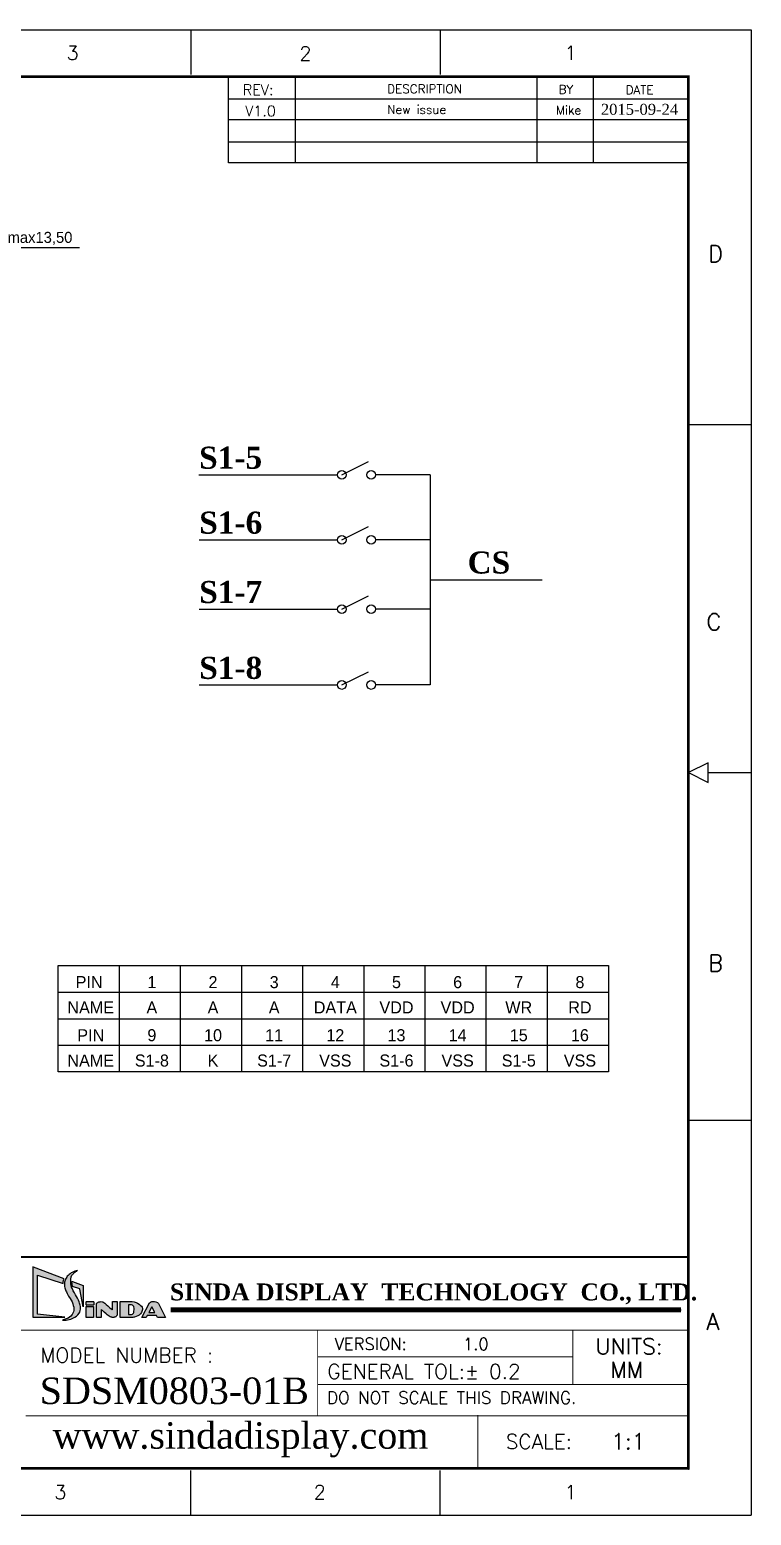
# Model space of a CAD drawing. Header units: millimetres. Extents: x 455 to 3181, y 44 to 381.
# Drawn here: x 1661.7 to 1825, y 44.5 to 381.1 of the extents above; entities that cross this region are included whole.
import ezdxf
from ezdxf.enums import TextEntityAlignment as Align

# ---------------------------------------------------------------- set-up
doc = ezdxf.new("R2010")
doc.units = ezdxf.units.MM
for name, color, linetype in [('BZ', 67, 'Continuous'), ('D', 6, 'Continuous'), ('DIM', 3, 'Continuous'), ('SPEC', 2, 'Continuous')]:
    doc.layers.add(name, color=color, linetype=linetype)
doc.styles.add('ROMANS', font='romans.shx', dxfattribs={"width": 0.8})
doc.styles.add('样式 3', font='swissek.ttf')
doc.dimstyles.new('ISO-25', dxfattribs={"dimtxt": 2.5, "dimasz": 2.5, "dimexe": 1.25, "dimexo": 0.625, "dimtad": 1, "dimzin": 1, "dimtxsty": 'Standard', "dimcen": 2.5, "dimadec": 0, "dimazin": 0, "dimtfac": 1, "dimtmove": 0, "dimatfit": 3, "dimfxl": 0, "dimarcsym": 0})

# ---------------------------------------------------------------- blocks, each defined once
blk = doc.blocks.new('*D123')
at = {"layer": 'D', "color": 0, "lineweight": -2}
for p, q in [((1639.05, 305.11), (1639.05, 332.96)), ((1641.55, 331.71), (1650.05, 331.71)), ((1652.55, 308.38), (1652.55, 332.96)), ((1652.55, 331.71), (1672.97, 331.71))]:
    blk.add_line(p, q, dxfattribs=at)
at = {"layer": 'D', "color": 0}
for points in [[(1641.55, 332.12), (1641.55, 331.29), (1639.05, 331.71)], [(1650.05, 332.12), (1650.05, 331.29), (1652.55, 331.71)]]:
    blk.add_solid(points, dxfattribs=at)
at = {"layer": 'Defpoints', "color": 0}
for p in [(1652.55, 331.71), (1652.55, 307.76), (1639.05, 304.48)]:
    blk.add_point(p, dxfattribs=at)
at = {"layer": 'D', "color": 0, "insert": (1664.01, 333.79), "char_height": 2.5, "attachment_point": 5}
blk.add_mtext('max13,50', dxfattribs=at)
blk = doc.blocks.new('log')
at = {"linetype": 'ByBlock'}
h = blk.add_hatch(color=150, dxfattribs=at)
h.paths.add_polyline_path([(836.91, 309.74), (836.91, 310.01), (836.99, 310.26), (837.06, 310.46), (837.13, 310.61), (831.48, 312.73), (831.37, 312.78), (831.37, 312.67), (831.37, 303.56), (833.18, 303.56), (837.2, 303.62), (832.26, 304.15), (832.26, 311.26)])
h.paths.add_polyline_path([(838.6, 310.08), (838.52, 310.12), (838.53, 310.05), (838.64, 309.18), (839.94, 308.78), (839.95, 308.72), (840.55, 305.49), (840.55, 309.4)])
blk.add_hatch(color=12, dxfattribs=at).paths.add_polyline_path([(838.84, 305.42), (838.85, 305.1), (838.85, 304.8), (838.8, 304.57), (838.7, 304.31), (838.56, 304.06), (838.34, 303.8), (838.06, 303.56), (837.83, 303.43), (837.66, 303.35), (837.47, 303.27), (837.29, 303.21), (837.09, 303.16), (836.92, 303.12), (836.77, 303.07), (836.87, 303.03), (837.14, 303.03), (837.28, 303.05), (837.44, 303.07), (837.7, 303.11), (837.99, 303.17), (838.34, 303.25), (838.7, 303.4), (839.03, 303.57), (839.34, 303.77), (839.59, 303.99), (839.84, 304.32), (839.94, 304.53), (840.03, 304.78), (840.08, 305.04), (840.08, 305.26), (840.06, 305.52), (840.02, 305.8), (839.93, 306.12), (839.84, 306.39), (839.72, 306.7), (839.55, 307.03), (839.38, 307.34), (839.17, 307.68), (838.96, 308.02), (838.77, 308.4), (838.6, 308.74), (838.47, 309.09), (838.37, 309.36), (838.33, 309.59), (838.3, 309.82), (838.3, 310.15), (838.3, 310.4), (838.3, 310.59), (838.34, 310.7), (838.37, 310.83), (838.4, 310.97), (838.47, 311.11), (838.53, 311.23), (838.56, 311.3), (838.66, 311.39), (838.75, 311.49), (838.86, 311.6), (838.97, 311.73), (839.09, 311.81), (839.25, 311.9), (839.4, 312.02), (839.47, 312.1), (839.53, 312.15), (839.46, 312.13), (839.03, 311.98), (838.79, 311.87), (838.58, 311.77), (838.38, 311.67), (838.27, 311.57), (838.17, 311.5), (838.04, 311.38), (837.91, 311.27), (837.81, 311.18), (837.65, 311.06), (837.59, 310.92), (837.45, 310.73), (837.36, 310.53), (837.26, 310.31), (837.22, 310.15), (837.18, 309.98), (837.18, 309.73), (837.18, 309.46), (837.19, 309.16), (837.23, 308.95), (837.29, 308.79), (837.35, 308.61), (837.41, 308.41), (837.51, 308.19), (837.63, 307.94), (837.75, 307.66), (837.91, 307.42), (838.19, 307.02), (838.54, 306.39), (838.69, 306.02), (838.77, 305.7)])
h = blk.add_hatch(color=12, dxfattribs=at)
h.paths.add_polyline_path([(848.87, 305.86), (848.87, 304.05), (849.38, 304.05), (849.58, 304.14), (849.73, 304.29), (849.81, 304.47), (849.84, 304.7), (849.86, 304.9), (849.86, 305.09), (849.85, 305.25), (849.81, 305.45), (849.79, 305.53), (849.68, 305.68), (849.56, 305.79), (849.42, 305.86)], flags=16)
h.paths.add_polyline_path([(853.11, 305.46), (852.56, 304.44), (853.66, 304.44)], flags=16)
h.paths.add_polyline_path([(851.27, 303.53), (852.65, 306.18), (852.86, 306.33), (853.11, 306.43), (853.27, 306.43), (853.59, 306.43), (853.81, 306.37), (854.12, 306.25), (854.3, 306.08), (854.42, 305.85), (854.54, 305.62), (854.68, 305.36), (855.62, 303.53), (854.15, 303.53), (853.94, 303.9), (852.27, 303.9), (852.08, 303.53)])
h.paths.add_polyline_path([(847.34, 303.53), (847.34, 306.43), (849.53, 306.43), (849.85, 306.37), (850.06, 306.32), (850.27, 306.24), (850.5, 306.13), (850.77, 305.99), (850.99, 305.81), (851.2, 305.61), (851.32, 305.41), (851.37, 305.19), (851.38, 305.02), (851.35, 304.8), (851.3, 304.61), (851.2, 304.42), (851.01, 304.19), (850.77, 303.98), (850.54, 303.86), (850.23, 303.69), (849.96, 303.59), (849.79, 303.56), (849.64, 303.53)])
edge = h.paths.add_edge_path()
edge.add_line((841.16, 305.54), (842.41, 305.54))
edge.add_arc((842.41, 305.49), 0.05, 0, 90, ccw=False)
edge.add_line((842.46, 305.49), (842.46, 303.58))
edge.add_arc((842.41, 303.58), 0.05, 270, 360, ccw=False)
edge.add_line((842.41, 303.53), (841.16, 303.53))
edge.add_arc((841.16, 303.58), 0.05, 180, 270, ccw=False)
edge.add_line((841.11, 303.58), (841.11, 305.49))
edge.add_arc((841.16, 305.49), 0.05, 90, 180, ccw=False)
h.paths.add_polyline_path([(845.9, 304.93), (845.9, 306.43), (846.77, 306.43), (846.77, 303.94), (846.67, 303.82), (846.57, 303.73), (846.52, 303.68), (846.45, 303.63), (846.33, 303.61), (846.23, 303.57), (846.17, 303.55), (846.13, 303.55), (846.06, 303.53), (845.99, 303.53), (845.89, 303.55), (845.81, 303.57), (845.76, 303.58), (845.67, 303.61), (845.51, 303.66), (845.29, 303.77), (845.14, 303.88), (844.94, 304.03), (844.74, 304.17), (844.41, 304.49), (844.21, 304.68), (844.07, 304.81), (843.99, 304.89), (843.88, 304.97), (843.88, 303.53), (842.99, 303.53), (842.99, 306), (843.02, 306.09), (843.09, 306.16), (843.13, 306.21), (843.22, 306.28), (843.31, 306.33), (843.4, 306.37), (843.49, 306.39), (843.57, 306.4), (843.67, 306.42), (843.87, 306.44), (844.04, 306.42), (844.18, 306.37), (844.34, 306.28), (844.53, 306.14), (844.79, 305.92), (845.09, 305.66), (845.46, 305.32), (845.7, 305.1), (845.86, 304.97)])
edge = h.paths.add_edge_path()
edge.add_arc((841.16, 305.83), 0.05, 180, 270)
edge.add_line((841.16, 305.78), (842.44, 305.78))
edge.add_arc((842.44, 305.83), 0.05, 270, 360)
edge.add_line((842.49, 305.83), (842.49, 306.38))
edge.add_arc((842.44, 306.38), 0.05, 0, 90)
edge.add_line((842.44, 306.43), (841.16, 306.43))
edge.add_arc((841.16, 306.38), 0.05, 90, 180)
edge.add_line((841.11, 306.38), (841.11, 305.83))
at = {"color": 12, "linetype": 'ByBlock'}
for p, q in [((841.11, 305.83), (841.11, 306.38)), ((841.16, 306.43), (842.44, 306.43)), ((842.44, 305.78), (841.16, 305.78)), ((842.49, 306.38), (842.49, 305.83))]:
    blk.add_line(p, q, dxfattribs=at)
at = {"color": 140, "linetype": 'ByBlock'}
for points in [[(831.37, 312.67), (831.37, 303.56), (833.18, 303.56), (837.2, 303.62), (832.26, 304.15), (832.26, 311.26), (836.91, 309.74), (836.91, 310.01), (836.99, 310.26), (837.06, 310.46), (837.13, 310.61), (831.48, 312.73), (831.37, 312.78), (831.37, 312.67)], [(838.6, 310.08), (840.55, 309.4), (840.55, 305.49), (839.95, 308.72), (839.94, 308.78), (838.64, 309.18), (838.53, 310.05), (838.52, 310.12), (838.6, 310.08), (838.6, 310.08)]]:
    blk.add_lwpolyline(points, dxfattribs=at)
at = {"color": 12, "linetype": 'ByBlock'}
for points in [[(839.46, 312.13), (839.03, 311.98), (838.79, 311.87), (838.58, 311.77), (838.38, 311.67), (838.27, 311.57), (838.17, 311.5), (838.04, 311.38), (837.91, 311.27), (837.81, 311.18), (837.65, 311.06), (837.59, 310.92), (837.45, 310.73), (837.36, 310.53), (837.26, 310.31), (837.22, 310.15), (837.18, 309.98), (837.18, 309.73), (837.18, 309.46), (837.19, 309.16), (837.23, 308.95), (837.29, 308.79), (837.35, 308.61), (837.41, 308.41), (837.51, 308.19), (837.63, 307.94), (837.75, 307.66), (837.91, 307.42), (838.19, 307.02), (838.54, 306.39), (838.69, 306.02), (838.77, 305.7), (838.84, 305.42), (838.85, 305.1), (838.85, 304.8), (838.8, 304.57), (838.7, 304.31), (838.56, 304.06), (838.34, 303.8), (838.06, 303.56), (837.83, 303.43), (837.66, 303.35), (837.47, 303.27), (837.29, 303.21), (837.09, 303.16), (836.92, 303.12), (836.77, 303.07), (836.87, 303.03), (837.14, 303.03), (837.28, 303.05), (837.44, 303.07), (837.7, 303.11), (837.99, 303.17), (838.34, 303.25), (838.7, 303.4), (839.03, 303.57), (839.34, 303.77), (839.59, 303.99), (839.84, 304.32), (839.94, 304.53), (840.03, 304.78), (840.08, 305.04), (840.08, 305.26), (840.06, 305.52), (840.02, 305.8), (839.93, 306.12), (839.84, 306.39), (839.72, 306.7), (839.55, 307.03), (839.38, 307.34), (839.17, 307.68), (838.96, 308.02), (838.77, 308.4), (838.6, 308.74), (838.47, 309.09), (838.37, 309.36), (838.33, 309.59), (838.3, 309.82), (838.3, 310.15), (838.3, 310.4), (838.3, 310.59), (838.34, 310.7), (838.37, 310.83), (838.4, 310.97), (838.47, 311.11), (838.53, 311.23), (838.56, 311.3), (838.66, 311.39), (838.75, 311.49), (838.86, 311.6), (838.97, 311.73), (839.09, 311.81), (839.25, 311.9), (839.4, 312.02), (839.46, 312.09), (839.49, 312.11), (839.53, 312.15), (839.46, 312.13)], [(842.99, 303.53), (842.99, 306), (843.02, 306.09), (843.09, 306.16), (843.13, 306.21), (843.22, 306.28), (843.31, 306.33), (843.4, 306.37), (843.49, 306.39), (843.57, 306.4), (843.67, 306.42), (843.87, 306.44), (844.04, 306.42), (844.18, 306.37), (844.34, 306.28), (844.53, 306.14), (844.79, 305.92), (845.09, 305.66), (845.46, 305.32), (845.7, 305.1), (845.86, 304.97), (845.9, 304.93)], [(845.9, 304.93), (845.9, 306.43), (846.77, 306.43), (846.77, 303.94), (846.67, 303.82), (846.57, 303.73), (846.52, 303.68), (846.45, 303.63), (846.33, 303.61), (846.23, 303.57), (846.17, 303.55), (846.13, 303.55), (846.06, 303.53), (845.99, 303.53), (845.89, 303.55), (845.81, 303.57), (845.76, 303.58), (845.67, 303.61), (845.51, 303.66), (845.29, 303.77), (845.14, 303.88), (844.94, 304.03), (844.74, 304.17), (844.41, 304.49), (844.21, 304.68), (844.07, 304.81), (843.99, 304.89), (843.88, 304.97), (843.88, 303.53), (842.99, 303.53)], [(847.34, 303.53), (847.34, 306.43), (849.53, 306.43), (849.85, 306.37), (850.06, 306.32), (850.27, 306.24), (850.5, 306.13), (850.77, 305.99), (850.99, 305.81), (851.2, 305.61), (851.32, 305.41), (851.37, 305.19), (851.38, 305.02), (851.35, 304.8), (851.3, 304.61), (851.2, 304.42), (851.01, 304.19), (850.77, 303.98), (850.54, 303.86), (850.23, 303.69), (849.96, 303.59), (849.79, 303.56), (849.64, 303.53), (847.34, 303.53)], [(848.87, 305.86), (848.87, 304.05), (849.38, 304.05), (849.58, 304.14), (849.73, 304.29), (849.81, 304.47), (849.84, 304.7), (849.86, 304.9), (849.86, 305.09), (849.85, 305.25), (849.81, 305.45), (849.79, 305.53), (849.68, 305.68), (849.56, 305.79), (849.42, 305.86), (848.87, 305.86)], [(851.27, 303.53), (852.65, 306.18), (852.86, 306.33), (853.11, 306.43), (853.27, 306.43), (853.59, 306.43), (853.81, 306.37), (854.12, 306.25), (854.3, 306.08), (854.42, 305.85), (854.54, 305.62), (854.68, 305.36), (855.62, 303.53), (854.15, 303.53), (853.94, 303.9), (852.27, 303.9), (852.08, 303.53), (851.27, 303.53)], [(853.11, 305.46), (852.56, 304.44), (853.66, 304.44), (853.11, 305.46)]]:
    blk.add_lwpolyline(points, dxfattribs=at)
blk.add_lwpolyline([(841.16, 305.54), (842.41, 305.54, -0.414214), (842.46, 305.49), (842.46, 303.58, -0.414214), (842.41, 303.53), (841.16, 303.53, -0.414214), (841.11, 303.58), (841.11, 305.49, -0.414214)], format="xyb", close=True, dxfattribs=at)
for centre, start, end in [((841.16, 306.38), 90, 180), ((841.16, 305.83), 180, 270), ((842.44, 306.38), 0, 90), ((842.44, 305.83), 270, 360)]:
    blk.add_arc(centre, 0.05, start, end, dxfattribs=at)

msp = doc.modelspace()

# ---------------------------------------------------------------- linework, layer by layer
for p, q in [((1770.873, 103.017), (1730.964, 103.017)), ((1810.783, 103.017), (1770.873, 103.017)), ((1810.783, 103.017), (1771.438, 103.017)), ((1810.783, 103.017), (1779.307, 103.017)), ((1693.592, 91.032), (1809.113, 91.032))]:
    msp.add_line(p, q)
at = {"color": 7, "lineweight": 0}
msp.add_line((1768.404, 103.017), (1810.783, 103.017), dxfattribs=at)
msp.add_line((1768.404, 103.017), (1810.783, 103.017), dxfattribs=at)
msp.add_line((1768.404, 103.017), (1810.783, 103.017), dxfattribs=at)
at = {"const_width": 1.199}
msp.add_lwpolyline([(1693.592, 91.032), (1809.113, 91.032)], dxfattribs=at)
at = {"layer": 'BZ'}
for p, q in [((1732.33, 280.226), (1738.38, 283.213)), ((1700.005, 280.226), (1731.362, 280.226)), ((1752.344, 280.226), (1739.955, 280.226)), ((1752.344, 280.226), (1752.344, 232.613)), ((1732.33, 265.51), (1738.38, 268.497)), ((1700.028, 265.51), (1731.385, 265.51)), ((1718.972, 265.51), (1731.362, 265.51)), ((1752.344, 265.51), (1739.955, 265.51)), ((1752.344, 256.419), (1777.698, 256.419)), ((1732.33, 249.795), (1738.38, 252.782)), ((1700.028, 249.795), (1731.385, 249.795)), ((1718.972, 249.795), (1731.362, 249.795)), ((1752.344, 249.795), (1739.955, 249.795)), ((1700.028, 232.613), (1731.385, 232.613)), ((1718.972, 232.613), (1731.362, 232.613)), ((1732.33, 232.613), (1738.38, 235.599)), ((1752.344, 232.613), (1739.955, 232.613))]:
    msp.add_line(p, q, dxfattribs=at)
for centre in [(1732.33, 280.226), (1738.986, 280.226), (1732.33, 265.51), (1738.986, 265.51), (1732.33, 249.795), (1738.986, 249.795), (1732.33, 232.613), (1738.986, 232.613)]:
    msp.add_circle(centre, 0.992, dxfattribs=at)
at = {"layer": 'DIM'}
for p, q in [((1668.151, 169.034), (1792.727, 169.034)), ((1668.151, 144.977), (1668.151, 169.034)), ((1681.993, 144.977), (1681.993, 169.034)), ((1695.835, 144.977), (1695.835, 169.034)), ((1709.677, 144.977), (1709.677, 169.034)), ((1723.519, 144.977), (1723.519, 169.034)), ((1737.36, 144.977), (1737.36, 169.034)), ((1751.202, 144.977), (1751.202, 169.034)), ((1765.044, 144.977), (1765.044, 169.034)), ((1778.886, 144.977), (1778.886, 169.034)), ((1792.727, 169.034), (1792.727, 144.977)), ((1668.151, 163.02), (1792.727, 163.02)), ((1668.151, 157.005), (1792.727, 157.005)), ((1668.151, 150.991), (1792.727, 150.991)), ((1792.727, 144.977), (1668.151, 144.977))]:
    msp.add_line(p, q, dxfattribs=at)
at = {"layer": 'SPEC', "color": 0}
for p, q in [((1349.001, 381.072), (1825.016, 381.072)), ((1698.12, 381.072), (1698.12, 370.893)), ((1754.623, 381.072), (1754.623, 370.893)), ((1825.016, 381.072), (1825.016, 44.487)), ((1810.783, 291.654), (1825.016, 291.654)), ((1815.277, 215.006), (1810.783, 212.759)), ((1815.277, 215.006), (1810.783, 212.759)), ((1810.783, 212.759), (1815.277, 210.511)), ((1810.783, 212.759), (1815.277, 210.511)), ((1815.277, 210.511), (1815.277, 215.006)), ((1815.277, 210.511), (1815.277, 215.006)), ((1815.277, 212.759), (1825.016, 212.759)), ((1825.016, 133.96), (1810.783, 133.96)), ((1698.12, 44.487), (1698.12, 54.666)), ((1754.623, 44.487), (1754.623, 54.666)), ((1349.001, 44.487), (1825.016, 44.487))]:
    msp.add_line(p, q, dxfattribs=at)
at = {"layer": 'SPEC', "color": 7}
for p, q in [((1706.696, 350.885), (1706.696, 370.43)), ((1706.696, 360.861), (1706.696, 370.43)), ((1721.829, 350.885), (1721.829, 370.43)), ((1721.829, 360.861), (1721.829, 370.43)), ((1776.477, 370.43), (1776.477, 350.885)), ((1789.239, 370.43), (1789.239, 350.885)), ((1810.783, 365.341), (1706.696, 365.341)), ((1810.783, 365.341), (1706.696, 365.341)), ((1810.783, 360.658), (1706.696, 360.658)), ((1810.783, 360.658), (1706.696, 360.658)), ((1810.783, 355.568), (1706.696, 355.568)), ((1810.783, 355.568), (1706.696, 355.568)), ((1810.783, 350.885), (1706.696, 350.885)), ((1810.783, 350.885), (1706.696, 350.885))]:
    msp.add_line(p, q, dxfattribs=at)
at = {"layer": 'SPEC', "color": 0}
for points, const_width in [([(1810.783, 370.43), (1360.986, 370.43), (1360.986, 55.128), (1810.783, 55.128), (1810.783, 370.43)], 0.625), ([(1598.839, 103.017), (1810.783, 103.017)], 0.401), ([(1810.783, 86.412), (1598.839, 86.412)], 0.195), ([(1726.871, 86.412), (1726.871, 67.018)], 0.195), ([(1784.644, 86.412), (1784.644, 74.138)], 0.195), ([(1784.644, 80.373), (1726.871, 80.373)], 0.195), ([(1810.655, 74.138), (1726.871, 74.138)], 0.195), ([(1810.783, 67.402), (1810.783, 55.128)], 0.195), ([(1810.783, 67.018), (1660.759, 67.018)], 0.195), ([(1763.101, 67.218), (1763.101, 54.944)], 0.195), ([(1810.783, 67.018), (1810.783, 54.744)], 0.195), ([(1810.783, 67.018), (1810.783, 54.744)], 0.195), ([(1810.783, 67.018), (1810.783, 54.744)], 0.195)]:
    msp.add_lwpolyline(points, dxfattribs=dict(at, const_width=const_width))

# ---------------------------------------------------------------- block references
at = {"linetype": 'ByBlock', "xscale": 1.240615061034985, "yscale": 1.240615061033508, "zscale": 1.240615061033514}
msp.add_blockref('log', (630.96, -287.263), dxfattribs=at)

# ---------------------------------------------------------------- texts
at = {"style": 'ROMANS'}
msp.add_text('VERSION:', height=2.7216, dxfattribs=at).set_placement((1730.697, 81.955))
at = {"linetype": 'ByBlock', "insert": (1790.974, 364.278), "char_height": 2.48123, "width": 18.17678, "attachment_point": 1}
msp.add_mtext('{\\fTimes New Roman|b0|i0|c186|p18;201\\fTimes New Roman|b0|i0|c0|p18;5\\fTimes New Roman|b0|i0|c186|p18;-\\fTimes New Roman|b0|i0|c0|p18;09\\fTimes New Roman|b0|i0|c186|p18;-\\fTimes New Roman|b0|i0|c0|p18;24}', dxfattribs=at)
at = {"insert": (1693.429, 97.009), "char_height": 3.838388, "width": 125.09848, "attachment_point": 1}
msp.add_mtext('{\\fTimes New Roman|b1|i0|c0|p18;SINDA\\fTimes New Roman|b1|i0|c134|p18; \\fTimes New Roman|b1|i0|c0|p18;DISPLAY\\fTimes New Roman|b1|i0|c134|p18;  \\fTimes New Roman|b1|i0|c0|p18;TECHNOLOGY\\fTimes New Roman|b1|i0|c134|p18;  \\fTimes New Roman|b1|i0|c0|p18;CO.,\\fTimes New Roman|b1|i0|c134|p18; \\fTimes New Roman|b1|i0|c0|p18;LTD.}', dxfattribs=at)
at = {"color": 7, "char_height": 5.99959, "attachment_point": 1, "style": '样式 3'}
for s, insert, width in [('{\\fTimes New Roman|b0|i0|c186|p18;SDS\\fTimes New Roman|b0|i0|c0|p18;M0803-01B}', (1663.954, 75.697), 70.10952), ('{\\fTimes New Roman|b0|i0|c186|p18;www.sindadisplay.com}', (1666.872, 65.575), 94.37008)]:
    msp.add_mtext(s, dxfattribs=dict(at, insert=insert, width=width))
at = {"style": 'ROMANS'}
msp.add_attdef('1.0', (1759.751, 81.933), '1.0', height=2.7217, dxfattribs=at)
at = {"layer": 'BZ', "char_height": 5, "width": 13.96229, "attachment_point": 1}
for s, insert in [('{\\fTimes New Roman|b1|i0|c0|p18;S1-5}', (1700.029, 286.6)), ('{\\fTimes New Roman|b1|i0|c0|p18;S1-6}', (1700.053, 271.885)), ('{\\fTimes New Roman|b1|i0|c0|p18;CS}', (1760.807, 262.859)), ('{\\fTimes New Roman|b1|i0|c0|p18;S1-7}', (1700.053, 256.169)), ('{\\fTimes New Roman|b1|i0|c0|p18;S1-8}', (1700.053, 238.987))]:
    msp.add_mtext(s, dxfattribs=dict(at, insert=insert))
at = {"layer": 'DIM'}
for s, height, p in [('PIN', 2.7314, (1675.128, 163.921)), ('1', 2.731, (1689.338, 163.921)), ('2', 2.731, (1703.18, 163.921)), ('3', 2.731, (1717.022, 163.921)), ('4', 2.731, (1730.864, 163.921)), ('5', 2.731, (1744.705, 163.921)), ('6', 2.731, (1758.547, 163.921)), ('7', 2.731, (1772.389, 163.921)), ('8', 2.731, (1786.231, 163.921)), ('NAME', 2.7314, (1675.497, 158.182)), ('A', 2.731, (1689.338, 158.182)), ('A', 2.731, (1703.18, 158.182)), ('A', 2.731, (1717.022, 158.182)), ('DATA', 2.7314, (1730.864, 158.182)), ('VDD', 2.7314, (1744.705, 158.182)), ('VDD', 2.7314, (1758.547, 158.182)), ('WR', 2.7314, (1772.389, 158.182)), ('RD', 2.7314, (1786.231, 158.182)), ('PIN', 2.7314, (1675.497, 151.892)), ('9', 2.731, (1689.338, 151.892)), ('10', 2.7314, (1703.18, 151.892)), ('11', 2.7314, (1717.022, 151.892)), ('12', 2.7314, (1730.864, 151.892)), ('13', 2.7314, (1744.705, 151.892)), ('14', 2.7314, (1758.547, 151.892)), ('15', 2.7314, (1772.389, 151.892)), ('16', 2.7314, (1786.231, 151.892)), ('NAME', 2.7314, (1675.497, 146.153)), ('S1-8', 2.7314, (1689.338, 146.153)), ('K', 2.731, (1703.18, 146.153)), ('S1-7', 2.7314, (1717.022, 146.153)), ('VSS', 2.7314, (1730.864, 146.153)), ('S1-6', 2.7314, (1744.705, 146.153)), ('VSS', 2.7314, (1758.547, 146.153)), ('S1-5', 2.7314, (1772.389, 146.153)), ('VSS', 2.7314, (1786.231, 146.153))]:
    msp.add_text(s, height=height, dxfattribs=at).set_placement(p, align=Align.CENTER)
at = {"layer": 'SPEC', "color": 0, "style": 'ROMANS'}
for s, height, p in [('3', 3.181, (1670.036, 374.227)), ('2', 3.178, (1722.727, 374.087)), ('1', 3.181, (1782.737, 374.227)), ('REV:', 2.3799, (1709.933, 366.274)), ('REV:', 2.3799, (1709.933, 366.274)), ('V1.0', 2.3799, (1710.469, 361.463)), ('D', 3.745, (1815.267, 328.432)), ('C', 3.745, (1814.877, 245.037)), ('B', 3.745, (1815.267, 167.724)), ('A', 3.745, (1814.91, 86.525)), ('UNITS:', 3.619, (1789.771, 80.957)), ('MODEL NUMBER :', 3.33325, (1664.065, 79.087)), ('GENERAL TOL:%%P 0.2', 3.33325, (1729.077, 75.408)), ('MM', 3.619, (1793.14, 75.628)), ('DO NOT SCALE THIS DRAWING.', 2.78357, (1728.975, 69.749)), ('SCALE:', 3.3332, (1769.455, 59.506)), ('1:1', 3.619, (1793.311, 59.427)), ('3', 3.181, (1667.254, 48.15)), ('2', 3.181, (1725.962, 48.15)), ('1', 3.181, (1782.737, 48.15))]:
    msp.add_text(s, height=height, dxfattribs=at).set_placement(p)
at = {"layer": 'SPEC', "color": 7, "style": 'ROMANS'}
for s, height, p in [('DESCRIPTION', 1.98715, (1742.598, 366.665)), ('BY', 1.9872, (1781.4, 366.546)), ('DATE', 1.9872, (1796.576, 366.445)), ('New issue', 1.9872, (1742.598, 361.983)), ('Mike', 1.9872, (1780.813, 361.863))]:
    msp.add_text(s, height=height, dxfattribs=at).set_placement(p)

# ---------------------------------------------------------------- dimensions: what is measured, and where the dimension line sits
at = {"layer": 'D'}
dim = msp.add_linear_dim(base=(1652.55, 331.706), p1=(1639.05, 304.483), p2=(1652.55, 307.756), text='max<>', dimstyle='ISO-25', dxfattribs=at)
dim.commit()
dim.dimension.update_dxf_attribs({"geometry": '*D123', "text_midpoint": (1664.008, 331.706), "dimtype": 160})

doc.saveas('drawing.dxf')
